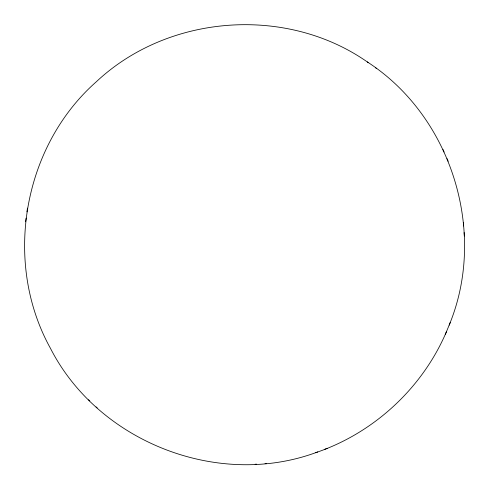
<?xml version="1.0" encoding="UTF-8"?>
<svg xmlns="http://www.w3.org/2000/svg" width="489" height="489" viewBox="0 0 489 489"><rect width="100%" height="100%" fill="white"/><g stroke="black" fill="none" stroke-linecap="round" stroke-linejoin="round"><path stroke-width="0.73" d="M449.165 325.136C487.661 232.348 451.659 116.468 367.251 61.901C286.297 5.348 168.167 14.242 96.284 81.791C22.696 146.718 2.842 262.52 50.434 348.296C98.43 442.288 218.913 489.183 317.728 451.934M25.605 221.786L26.119 218.088M26.944 211.859L27.463 208.125M315.558 452.722C373.645 433.175 422.484 388.089 446.463 331.67M445.338 334.403L450.29 322.398M324.885 449.238L327.184 448.401M255.099 464.263L256.517 464.14M265.032 463.529L266.603 463.395M367.251 61.901L368.083 62.5M375.595 67.83L376.567 68.527M88.558 399.745L89.774 400.876M96.082 406.909L97.183 407.93M447.019 158.619L448.156 161.236M442.967 149.493L444.055 152.006M464.134 232.544L464.361 236.022M463.438 222.568L463.658 225.979"/></g></svg>
